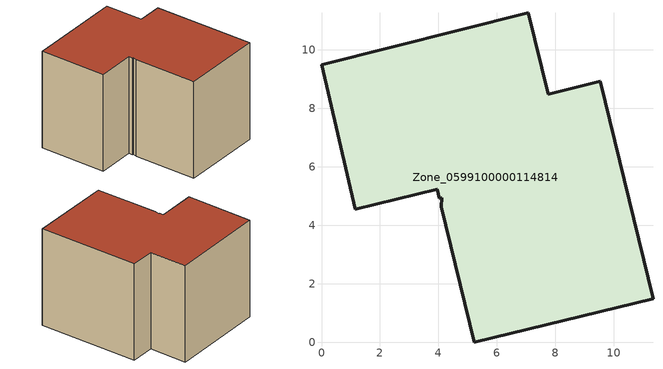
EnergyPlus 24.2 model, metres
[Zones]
Zone_0599100000114814
 floor ground (C_G): 4.11,4.95 4.03,4.93 3.96,5.23 1.15,4.54 0,9.5 7.08,11.27 7.76,8.49 9.53,8.92 11.34,1.49 5.23,0 4.1,4.64 z0
 wall outside (C_F): 7.08,11.27 0,9.5 1.15,4.54 3.96,5.23 4.03,4.93 4.11,4.95 4.1,4.64 5.23,0 11.34,1.49 9.53,8.92 7.76,8.49 7.08,11.27 z0:7.48
 roof outside (C_R): 4.11,4.95 4.1,4.64 5.23,0 11.34,1.49 9.53,8.92 7.76,8.49 7.08,11.27 0,9.5 1.15,4.54 3.96,5.23 4.03,4.93 z7.48
[BUILDING]
Pand.0599100000114814: North Axis=0; Terrain=City; Loads Convergence Tolerance Value=0.04; Temperature Convergence Tolerance Value=0.4; Solar Distribution=FullExterior; Maximum Number of Warmup Days=25; Minimum Number of Warmup Days=1
[Site:Location]
Rotterdam.The.Hague.AP_ZH_NLD Design_Conditions: Latitude=51.96; Longitude=4.45; Time Zone=1; Elevation=-4.5
[SITE:GROUNDTEMPERATURE:BUILDINGSURFACE]
18, 18, 18, 18, 18, 18, 18, 18, 18, 18, 18, 18
[MATERIAL] Thermal Absorptance=0.9; Solar Absorptance=0.7; Visible Absorptance=0.7
Name | Roughness | Thickness | Conductivity | Density | Specific Heat
G.TC.1946 | MediumSmooth | 0.15 | 1 | 540 | 1210
F.TC.1946 | Rough | 0.3 | 0.857143 | 1920 | 840
R.TC.1946 | MediumRough | 0.2 | 0.909091 | 1500 | 1000
[CONSTRUCTION]
C_G: G.TC.1946
C_F: F.TC.1946
C_R: R.TC.1946
[ZONE]
Zone_0599100000114814: Type=1; Multiplier=1; Ceiling Height=Autocalculate; Volume=Autocalculate; Floor Area=autocalculate; Part of Total Floor Area=Yes
[ZONEINFILTRATION:DESIGNFLOWRATE]
Infil_Zone_0599100000114814: Zone or ZoneList or Space or SpaceList=Zone_0599100000114814; Schedule=AlwaysOn; Design Flow Rate Calculation Method=Flow/Area; Flow Rate per Floor Area=0.003; Constant Term Coefficient=1; Temperature Term Coefficient=0; Velocity Term Coefficient=0; Velocity Squared Term Coefficient=0
[HVACTEMPLATE:ZONE:IDEALLOADSAIRSYSTEM]
Zone_0599100000114814: Maximum Heating Supply Air Temperature=50; Minimum Cooling Supply Air Temperature=13; Maximum Heating Supply Air Humidity Ratio=0.0156; Minimum Cooling Supply Air Humidity Ratio=0.0077; Heating Limit=NoLimit; Cooling Limit=NoLimit; Dehumidification Control Type=ConstantSensibleHeatRatio; Cooling Sensible Heat Ratio=0.7; Dehumidification Setpoint=60; Humidification Control Type=None; Humidification Setpoint=30; Outdoor Air Method=None; Outdoor Air Flow Rate per Person=0.00944; Outdoor Air Flow Rate per Zone Floor Area=0; Outdoor Air Flow Rate per Zone=0; Demand Controlled Ventilation Type=None; Outdoor Air Economizer Type=NoEconomizer; Heat Recovery Type=None; Sensible Heat Recovery Effectiveness=0.7; Latent Heat Recovery Effectiveness=0.65
[ZONECONTROL:THERMOSTAT]
ThermostatControl_Zone_0599100000114814: Zone or ZoneList=Zone_0599100000114814; Control Type Schedule=DualSetpointControlType; Control 1=Thermostat_Zone_0599100000114814; Temperature Difference Between Cutout And Setpoint=0
[THERMOSTATSETPOINT:DUALSETPOINT]
Thermostat_Zone_0599100000114814: Heating Setpoint Temperature Schedule=HeatingSetpoint_Zone_0599100000114814; Cooling Setpoint Temperature Schedule=CoolingSetpoint_Zone_0599100000114814
[SCHEDULE:COMPACT]
HeatingSetpoint_Zone_0599100000114814: Through: 12/31, For: AllDays, Until: 24:00, 21
CoolingSetpoint_Zone_0599100000114814: Through: 12/31, For: AllDays, Until: 24:00, 24
DualSetpointControlType: Through: 12/31, For: AllDays, Until: 24:00, 4
AlwaysOn: Through: 12/31, For: AllDays, Until: 24:00, 1
